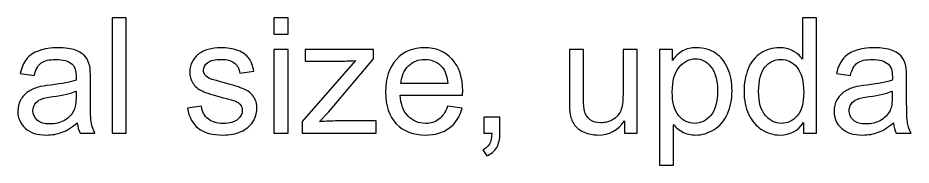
# Model space of a CAD drawing. Header units: millimetres. Extents: x -202 to 204, y -252 to 284.
# Drawn here: x -111.79 to -84.45, y 270.03 to 274.55 of the extents above; entities that cross this region are included whole.
import ezdxf

# ---------------------------------------------------------------- set-up
doc = ezdxf.new("R2010")
doc.units = ezdxf.units.MM
doc.header["$MEASUREMENT"] = 0
doc.layers.add('Layer 1', color=7, linetype='Continuous')

msp = doc.modelspace()

# ---------------------------------------------------------------- linework, layer by layer
at = {"layer": 'Layer 1', "color": 250}
for points, knots in [([(-108.9036, 271.0129), (-108.9036, 271.0129), (-108.9036, 274.5483), (-108.9036, 274.5483), (-108.9036, 274.5483), (-108.9036, 274.5483), (-108.4698, 274.5483), (-108.4698, 274.5483), (-108.4698, 274.5483), (-108.4698, 274.5483), (-108.4698, 271.0129), (-108.4698, 271.0129), (-108.4698, 271.0129), (-108.4698, 271.0129), (-108.9036, 271.0129), (-108.9036, 271.0129)], [0, 0, 0, 0, 0.2, 0.2, 0.2, 0.2, 0.4, 0.4, 0.4, 0.4, 0.6, 0.6, 0.6, 0.6, 1, 1, 1, 1]), ([(-103.9533, 274.0486), (-103.9533, 274.0486), (-103.9533, 274.5483), (-103.9533, 274.5483), (-103.9533, 274.5483), (-103.9533, 274.5483), (-103.5187, 274.5483), (-103.5187, 274.5483), (-103.5187, 274.5483), (-103.5187, 274.5483), (-103.5187, 274.0486), (-103.5187, 274.0486), (-103.5187, 274.0486), (-103.5187, 274.0486), (-103.9533, 274.0486), (-103.9533, 274.0486)], [0, 0, 0, 0, 0.2, 0.2, 0.2, 0.2, 0.4, 0.4, 0.4, 0.4, 0.6, 0.6, 0.6, 0.6, 1, 1, 1, 1]), ([(-87.7425, 271.0129), (-87.7425, 271.0129), (-87.7425, 271.3364), (-87.7425, 271.3364), (-87.7425, 271.3364), (-87.9046, 271.082), (-88.1433, 270.9553), (-88.4586, 270.9553), (-88.4586, 270.9553), (-88.6627, 270.9553), (-88.8504, 271.0113), (-89.0216, 271.124), (-89.0216, 271.124), (-89.1928, 271.236), (-89.3253, 271.3932), (-89.42, 271.5957), (-89.42, 271.5957), (-89.5138, 271.7973), (-89.5608, 272.0286), (-89.5608, 272.2912), (-89.5608, 272.2912), (-89.5608, 272.5464), (-89.518, 272.7785), (-89.4332, 272.9868), (-89.4332, 272.9868), (-89.3476, 273.195), (-89.22, 273.3547), (-89.0496, 273.465), (-89.0496, 273.465), (-88.8792, 273.5761), (-88.6882, 273.6321), (-88.4775, 273.6321), (-88.4775, 273.6321), (-88.3236, 273.6321), (-88.1861, 273.5992), (-88.0659, 273.5342), (-88.0659, 273.5342), (-87.9449, 273.4691), (-87.847, 273.3843), (-87.7713, 273.2798), (-87.7713, 273.2798), (-87.7713, 273.2798), (-87.7713, 274.5483), (-87.7713, 274.5483), (-87.7713, 274.5483), (-87.7713, 274.5483), (-87.3399, 274.5483), (-87.3399, 274.5483), (-87.3399, 274.5483), (-87.3399, 274.5483), (-87.3399, 271.0129), (-87.3399, 271.0129), (-87.3399, 271.0129), (-87.3399, 271.0129), (-87.7425, 271.0129), (-87.7425, 271.0129)], [0, 0, 0, 0, 0.0666667, 0.0666667, 0.0666667, 0.0666667, 0.1333333, 0.1333333, 0.1333333, 0.1333333, 0.2, 0.2, 0.2, 0.2, 0.2666667, 0.2666667, 0.2666667, 0.2666667, 0.3333333, 0.3333333, 0.3333333, 0.3333333, 0.4, 0.4, 0.4, 0.4, 0.4666667, 0.4666667, 0.4666667, 0.4666667, 0.5333333, 0.5333333, 0.5333333, 0.5333333, 0.6, 0.6, 0.6, 0.6, 0.6666667, 0.6666667, 0.6666667, 0.6666667, 0.7333333, 0.7333333, 0.7333333, 0.7333333, 0.8, 0.8, 0.8, 0.8, 0.8666667, 0.8666667, 0.8666667, 0.8666667, 1, 1, 1, 1]), ([(-109.9696, 271.329), (-110.1309, 271.1923), (-110.2857, 271.096), (-110.4338, 271.0392), (-110.4338, 271.0392), (-110.5828, 270.9833), (-110.7425, 270.9553), (-110.9129, 270.9553), (-110.9129, 270.9553), (-111.1944, 270.9553), (-111.4101, 271.0236), (-111.5615, 271.1611), (-111.5615, 271.1611), (-111.7122, 271.2985), (-111.7879, 271.4747), (-111.7879, 271.6879), (-111.7879, 271.6879), (-111.7879, 271.8138), (-111.7599, 271.9282), (-111.7023, 272.0319), (-111.7023, 272.0319), (-111.6455, 272.1357), (-111.5706, 272.2188), (-111.4784, 272.2813), (-111.4784, 272.2813), (-111.3854, 272.3439), (-111.2817, 272.3916), (-111.1656, 272.4238), (-111.1656, 272.4238), (-111.0808, 272.446), (-110.9524, 272.4682), (-110.7804, 272.4888), (-110.7804, 272.4888), (-110.4297, 272.5308), (-110.1712, 272.5801), (-110.0058, 272.6386), (-110.0058, 272.6386), (-110.0042, 272.6979), (-110.0033, 272.7357), (-110.0033, 272.7514), (-110.0033, 272.7514), (-110.0033, 272.9283), (-110.0445, 273.0534), (-110.1268, 273.1251), (-110.1268, 273.1251), (-110.2371, 273.2238), (-110.4025, 273.2724), (-110.6207, 273.2724), (-110.6207, 273.2724), (-110.8248, 273.2724), (-110.9754, 273.237), (-111.0734, 273.1654), (-111.0734, 273.1654), (-111.1705, 273.0938), (-111.2421, 272.967), (-111.2891, 272.7851), (-111.2891, 272.7851), (-111.2891, 272.7851), (-111.713, 272.8435), (-111.713, 272.8435), (-111.713, 272.8435), (-111.6743, 273.0246), (-111.6109, 273.172), (-111.5228, 273.2831), (-111.5228, 273.2831), (-111.4348, 273.395), (-111.3063, 273.4815), (-111.1393, 273.5416), (-111.1393, 273.5416), (-110.9722, 273.6017), (-110.7787, 273.6321), (-110.5581, 273.6321), (-110.5581, 273.6321), (-110.3392, 273.6321), (-110.1622, 273.6058), (-110.0256, 273.5547), (-110.0256, 273.5547), (-109.8889, 273.5029), (-109.7885, 273.4387), (-109.7235, 273.3605), (-109.7235, 273.3605), (-109.6593, 273.2823), (-109.6148, 273.1843), (-109.5885, 273.065), (-109.5885, 273.065), (-109.5745, 272.9909), (-109.5671, 272.8575), (-109.5671, 272.6649), (-109.5671, 272.6649), (-109.5671, 272.6649), (-109.5671, 272.0863), (-109.5671, 272.0863), (-109.5671, 272.0863), (-109.5671, 271.6821), (-109.558, 271.4269), (-109.5391, 271.3208), (-109.5391, 271.3208), (-109.521, 271.2137), (-109.4839, 271.1109), (-109.4296, 271.0129), (-109.4296, 271.0129), (-109.4296, 271.0129), (-109.8831, 271.0129), (-109.8831, 271.0129), (-109.8831, 271.0129), (-109.9276, 271.1026), (-109.9572, 271.208), (-109.9696, 271.329)], [0, 0, 0, 0, 0.0357143, 0.0357143, 0.0357143, 0.0357143, 0.0714286, 0.0714286, 0.0714286, 0.0714286, 0.1071429, 0.1071429, 0.1071429, 0.1071429, 0.1428571, 0.1428571, 0.1428571, 0.1428571, 0.1785714, 0.1785714, 0.1785714, 0.1785714, 0.2142857, 0.2142857, 0.2142857, 0.2142857, 0.25, 0.25, 0.25, 0.25, 0.2857143, 0.2857143, 0.2857143, 0.2857143, 0.3214286, 0.3214286, 0.3214286, 0.3214286, 0.3571429, 0.3571429, 0.3571429, 0.3571429, 0.3928571, 0.3928571, 0.3928571, 0.3928571, 0.4285714, 0.4285714, 0.4285714, 0.4285714, 0.4642857, 0.4642857, 0.4642857, 0.4642857, 0.5, 0.5, 0.5, 0.5, 0.5357143, 0.5357143, 0.5357143, 0.5357143, 0.5714286, 0.5714286, 0.5714286, 0.5714286, 0.6071429, 0.6071429, 0.6071429, 0.6071429, 0.6428571, 0.6428571, 0.6428571, 0.6428571, 0.6785714, 0.6785714, 0.6785714, 0.6785714, 0.7142857, 0.7142857, 0.7142857, 0.7142857, 0.75, 0.75, 0.75, 0.75, 0.7857143, 0.7857143, 0.7857143, 0.7857143, 0.8214286, 0.8214286, 0.8214286, 0.8214286, 0.8571429, 0.8571429, 0.8571429, 0.8571429, 0.8928571, 0.8928571, 0.8928571, 0.8928571, 0.9285714, 0.9285714, 0.9285714, 0.9285714, 1, 1, 1, 1]), ([(-106.598, 271.7776), (-106.598, 271.7776), (-106.1692, 271.8451), (-106.1692, 271.8451), (-106.1692, 271.8451), (-106.1453, 271.6731), (-106.0778, 271.5414), (-105.9675, 271.4492), (-105.9675, 271.4492), (-105.858, 271.3578), (-105.7041, 271.3117), (-105.5057, 271.3117), (-105.5057, 271.3117), (-105.3065, 271.3117), (-105.1584, 271.3529), (-105.0621, 271.4335), (-105.0621, 271.4335), (-104.9657, 271.515), (-104.9172, 271.6105), (-104.9172, 271.7191), (-104.9172, 271.7191), (-104.9172, 271.8179), (-104.96, 271.8945), (-105.0456, 271.9513), (-105.0456, 271.9513), (-105.1049, 271.99), (-105.253, 272.0385), (-105.4893, 272.0978), (-105.4893, 272.0978), (-105.807, 272.1785), (-106.0284, 272.2476), (-106.1511, 272.3069), (-106.1511, 272.3069), (-106.2737, 272.3653), (-106.3675, 272.4468), (-106.4309, 272.5505), (-106.4309, 272.5505), (-106.4943, 272.6542), (-106.5264, 272.7686), (-106.5264, 272.8938), (-106.5264, 272.8938), (-106.5264, 273.0082), (-106.5001, 273.1135), (-106.4474, 273.2107), (-106.4474, 273.2107), (-106.3955, 273.3086), (-106.3239, 273.3893), (-106.2342, 273.4535), (-106.2342, 273.4535), (-106.1667, 273.5029), (-106.0745, 273.5457), (-105.9584, 273.5803), (-105.9584, 273.5803), (-105.8416, 273.6148), (-105.7164, 273.6321), (-105.5831, 273.6321), (-105.5831, 273.6321), (-105.3823, 273.6321), (-105.2061, 273.6025), (-105.0538, 273.5449), (-105.0538, 273.5449), (-104.9015, 273.4872), (-104.7896, 273.409), (-104.7172, 273.3103), (-104.7172, 273.3103), (-104.6447, 273.2107), (-104.5953, 273.079), (-104.5682, 272.9135), (-104.5682, 272.9135), (-104.5682, 272.9135), (-104.9921, 272.8551), (-104.9921, 272.8551), (-104.9921, 272.8551), (-105.0118, 272.9868), (-105.0678, 273.0897), (-105.16, 273.1637), (-105.16, 273.1637), (-105.2522, 273.2378), (-105.3831, 273.2749), (-105.5518, 273.2749), (-105.5518, 273.2749), (-105.751, 273.2749), (-105.8934, 273.2419), (-105.9782, 273.1761), (-105.9782, 273.1761), (-106.0638, 273.1102), (-106.1066, 273.0329), (-106.1066, 272.9448), (-106.1066, 272.9448), (-106.1066, 272.888), (-106.0885, 272.8378), (-106.0531, 272.7925), (-106.0531, 272.7925), (-106.0177, 272.7456), (-105.9626, 272.7077), (-105.8868, 272.6765), (-105.8868, 272.6765), (-105.8432, 272.6608), (-105.7156, 272.6238), (-105.5033, 272.5662), (-105.5033, 272.5662), (-105.1962, 272.4838), (-104.9822, 272.4172), (-104.8612, 272.3645), (-104.8612, 272.3645), (-104.7394, 272.3126), (-104.6439, 272.2361), (-104.5748, 272.1365), (-104.5748, 272.1365), (-104.5056, 272.0369), (-104.471, 271.9134), (-104.471, 271.7652), (-104.471, 271.7652), (-104.471, 271.6204), (-104.5138, 271.4846), (-104.5978, 271.3561), (-104.5978, 271.3561), (-104.6826, 271.2286), (-104.8044, 271.1298), (-104.9633, 271.0598), (-104.9633, 271.0598), (-105.1221, 270.9899), (-105.3024, 270.9553), (-105.5033, 270.9553), (-105.5033, 270.9553), (-105.8366, 270.9553), (-106.0901, 271.0244), (-106.2647, 271.1627), (-106.2647, 271.1627), (-106.4392, 271.301), (-106.5503, 271.506), (-106.598, 271.7776)], [0, 0, 0, 0, 0.0294118, 0.0294118, 0.0294118, 0.0294118, 0.0588235, 0.0588235, 0.0588235, 0.0588235, 0.0882353, 0.0882353, 0.0882353, 0.0882353, 0.1176471, 0.1176471, 0.1176471, 0.1176471, 0.1470588, 0.1470588, 0.1470588, 0.1470588, 0.1764706, 0.1764706, 0.1764706, 0.1764706, 0.2058824, 0.2058824, 0.2058824, 0.2058824, 0.2352941, 0.2352941, 0.2352941, 0.2352941, 0.2647059, 0.2647059, 0.2647059, 0.2647059, 0.2941176, 0.2941176, 0.2941176, 0.2941176, 0.3235294, 0.3235294, 0.3235294, 0.3235294, 0.3529412, 0.3529412, 0.3529412, 0.3529412, 0.3823529, 0.3823529, 0.3823529, 0.3823529, 0.4117647, 0.4117647, 0.4117647, 0.4117647, 0.4411765, 0.4411765, 0.4411765, 0.4411765, 0.4705882, 0.4705882, 0.4705882, 0.4705882, 0.5, 0.5, 0.5, 0.5, 0.5294118, 0.5294118, 0.5294118, 0.5294118, 0.5588235, 0.5588235, 0.5588235, 0.5588235, 0.5882353, 0.5882353, 0.5882353, 0.5882353, 0.6176471, 0.6176471, 0.6176471, 0.6176471, 0.6470588, 0.6470588, 0.6470588, 0.6470588, 0.6764706, 0.6764706, 0.6764706, 0.6764706, 0.7058824, 0.7058824, 0.7058824, 0.7058824, 0.7352941, 0.7352941, 0.7352941, 0.7352941, 0.7647059, 0.7647059, 0.7647059, 0.7647059, 0.7941176, 0.7941176, 0.7941176, 0.7941176, 0.8235294, 0.8235294, 0.8235294, 0.8235294, 0.8529412, 0.8529412, 0.8529412, 0.8529412, 0.8823529, 0.8823529, 0.8823529, 0.8823529, 0.9117647, 0.9117647, 0.9117647, 0.9117647, 0.9411765, 0.9411765, 0.9411765, 0.9411765, 1, 1, 1, 1]), ([(-103.9533, 271.0129), (-103.9533, 271.0129), (-103.9533, 273.5737), (-103.9533, 273.5737), (-103.9533, 273.5737), (-103.9533, 273.5737), (-103.5187, 273.5737), (-103.5187, 273.5737), (-103.5187, 273.5737), (-103.5187, 273.5737), (-103.5187, 271.0129), (-103.5187, 271.0129), (-103.5187, 271.0129), (-103.5187, 271.0129), (-103.9533, 271.0129), (-103.9533, 271.0129)], [0, 0, 0, 0, 0.2, 0.2, 0.2, 0.2, 0.4, 0.4, 0.4, 0.4, 0.6, 0.6, 0.6, 0.6, 1, 1, 1, 1]), ([(-103.0874, 271.0129), (-103.0874, 271.0129), (-103.0874, 271.3652), (-103.0874, 271.3652), (-103.0874, 271.3652), (-103.0874, 271.3652), (-101.4568, 273.2362), (-101.4568, 273.2362), (-101.4568, 273.2362), (-101.642, 273.2263), (-101.805, 273.2222), (-101.9465, 273.2222), (-101.9465, 273.2222), (-101.9465, 273.2222), (-102.9911, 273.2222), (-102.9911, 273.2222), (-102.9911, 273.2222), (-102.9911, 273.2222), (-102.9911, 273.5737), (-102.9911, 273.5737), (-102.9911, 273.5737), (-102.9911, 273.5737), (-100.8979, 273.5737), (-100.8979, 273.5737), (-100.8979, 273.5737), (-100.8979, 273.5737), (-100.8979, 273.2872), (-100.8979, 273.2872), (-100.8979, 273.2872), (-100.8979, 273.2872), (-102.284, 271.6615), (-102.284, 271.6615), (-102.284, 271.6615), (-102.284, 271.6615), (-102.5515, 271.3652), (-102.5515, 271.3652), (-102.5515, 271.3652), (-102.3573, 271.3792), (-102.1745, 271.3866), (-102.0041, 271.3866), (-102.0041, 271.3866), (-102.0041, 271.3866), (-100.8205, 271.3866), (-100.8205, 271.3866), (-100.8205, 271.3866), (-100.8205, 271.3866), (-100.8205, 271.0129), (-100.8205, 271.0129), (-100.8205, 271.0129), (-100.8205, 271.0129), (-103.0874, 271.0129), (-103.0874, 271.0129)], [0, 0, 0, 0, 0.0714286, 0.0714286, 0.0714286, 0.0714286, 0.1428571, 0.1428571, 0.1428571, 0.1428571, 0.2142857, 0.2142857, 0.2142857, 0.2142857, 0.2857143, 0.2857143, 0.2857143, 0.2857143, 0.3571429, 0.3571429, 0.3571429, 0.3571429, 0.4285714, 0.4285714, 0.4285714, 0.4285714, 0.5, 0.5, 0.5, 0.5, 0.5714286, 0.5714286, 0.5714286, 0.5714286, 0.6428571, 0.6428571, 0.6428571, 0.6428571, 0.7142857, 0.7142857, 0.7142857, 0.7142857, 0.7857143, 0.7857143, 0.7857143, 0.7857143, 0.8571429, 0.8571429, 0.8571429, 0.8571429, 1, 1, 1, 1]), ([(-98.6359, 271.8377), (-98.6359, 271.8377), (-98.1873, 271.7825), (-98.1873, 271.7825), (-98.1873, 271.7825), (-98.2581, 271.52), (-98.3889, 271.3166), (-98.5799, 271.1718), (-98.5799, 271.1718), (-98.7717, 271.0277), (-99.0162, 270.9553), (-99.3133, 270.9553), (-99.3133, 270.9553), (-99.6879, 270.9553), (-99.985, 271.0705), (-100.204, 271.301), (-100.204, 271.301), (-100.4237, 271.5315), (-100.5332, 271.855), (-100.5332, 272.2715), (-100.5332, 272.2715), (-100.5332, 272.7028), (-100.4221, 273.037), (-100.2007, 273.2749), (-100.2007, 273.2749), (-99.9784, 273.5128), (-99.6911, 273.6321), (-99.3372, 273.6321), (-99.3372, 273.6321), (-98.9948, 273.6321), (-98.7149, 273.5152), (-98.4984, 273.2823), (-98.4984, 273.2823), (-98.2811, 273.0493), (-98.1725, 272.7209), (-98.1725, 272.2986), (-98.1725, 272.2986), (-98.1725, 272.2723), (-98.1733, 272.2336), (-98.1749, 272.1826), (-98.1749, 272.1826), (-98.1749, 272.1826), (-100.0846, 272.1826), (-100.0846, 272.1826), (-100.0846, 272.1826), (-100.069, 271.9011), (-99.9891, 271.6854), (-99.8459, 271.5364), (-99.8459, 271.5364), (-99.7027, 271.3866), (-99.5249, 271.3117), (-99.3109, 271.3117), (-99.3109, 271.3117), (-99.152, 271.3117), (-99.0162, 271.3537), (-98.9034, 271.4376), (-98.9034, 271.4376), (-98.7906, 271.5208), (-98.7017, 271.6541), (-98.6359, 271.8377)], [0, 0, 0, 0, 0.0625, 0.0625, 0.0625, 0.0625, 0.125, 0.125, 0.125, 0.125, 0.1875, 0.1875, 0.1875, 0.1875, 0.25, 0.25, 0.25, 0.25, 0.3125, 0.3125, 0.3125, 0.3125, 0.375, 0.375, 0.375, 0.375, 0.4375, 0.4375, 0.4375, 0.4375, 0.5, 0.5, 0.5, 0.5, 0.5625, 0.5625, 0.5625, 0.5625, 0.625, 0.625, 0.625, 0.625, 0.6875, 0.6875, 0.6875, 0.6875, 0.75, 0.75, 0.75, 0.75, 0.8125, 0.8125, 0.8125, 0.8125, 0.875, 0.875, 0.875, 0.875, 1, 1, 1, 1]), ([(-93.2188, 271.0129), (-93.2188, 271.0129), (-93.2188, 271.3891), (-93.2188, 271.3891), (-93.2188, 271.3891), (-93.4188, 271.0993), (-93.6896, 270.9553), (-94.032, 270.9553), (-94.032, 270.9553), (-94.1827, 270.9553), (-94.3242, 270.9841), (-94.4551, 271.0417), (-94.4551, 271.0417), (-94.586, 271.0993), (-94.6831, 271.1726), (-94.7465, 271.2598), (-94.7465, 271.2598), (-94.8107, 271.3479), (-94.8552, 271.4549), (-94.8807, 271.5817), (-94.8807, 271.5817), (-94.898, 271.6673), (-94.907, 271.8023), (-94.907, 271.9875), (-94.907, 271.9875), (-94.907, 271.9875), (-94.907, 273.5737), (-94.907, 273.5737), (-94.907, 273.5737), (-94.907, 273.5737), (-94.4732, 273.5737), (-94.4732, 273.5737), (-94.4732, 273.5737), (-94.4732, 273.5737), (-94.4732, 272.1538), (-94.4732, 272.1538), (-94.4732, 272.1538), (-94.4732, 271.9266), (-94.4642, 271.7743), (-94.4469, 271.6953), (-94.4469, 271.6953), (-94.4189, 271.5809), (-94.3613, 271.492), (-94.2732, 271.4261), (-94.2732, 271.4261), (-94.1843, 271.3611), (-94.0748, 271.329), (-93.9448, 271.329), (-93.9448, 271.329), (-93.8147, 271.329), (-93.6929, 271.3619), (-93.5785, 271.4286), (-93.5785, 271.4286), (-93.4641, 271.4953), (-93.3834, 271.5866), (-93.3365, 271.701), (-93.3365, 271.701), (-93.2887, 271.8163), (-93.2649, 271.9834), (-93.2649, 272.2015), (-93.2649, 272.2015), (-93.2649, 272.2015), (-93.2649, 273.5737), (-93.2649, 273.5737), (-93.2649, 273.5737), (-93.2649, 273.5737), (-92.8311, 273.5737), (-92.8311, 273.5737), (-92.8311, 273.5737), (-92.8311, 273.5737), (-92.8311, 271.0129), (-92.8311, 271.0129), (-92.8311, 271.0129), (-92.8311, 271.0129), (-93.2188, 271.0129), (-93.2188, 271.0129)], [0, 0, 0, 0, 0.05, 0.05, 0.05, 0.05, 0.1, 0.1, 0.1, 0.1, 0.15, 0.15, 0.15, 0.15, 0.2, 0.2, 0.2, 0.2, 0.25, 0.25, 0.25, 0.25, 0.3, 0.3, 0.3, 0.3, 0.35, 0.35, 0.35, 0.35, 0.4, 0.4, 0.4, 0.4, 0.45, 0.45, 0.45, 0.45, 0.5, 0.5, 0.5, 0.5, 0.55, 0.55, 0.55, 0.55, 0.6, 0.6, 0.6, 0.6, 0.65, 0.65, 0.65, 0.65, 0.7, 0.7, 0.7, 0.7, 0.75, 0.75, 0.75, 0.75, 0.8, 0.8, 0.8, 0.8, 0.85, 0.85, 0.85, 0.85, 0.9, 0.9, 0.9, 0.9, 1, 1, 1, 1]), ([(-92.1503, 270.0317), (-92.1503, 270.0317), (-92.1503, 273.5737), (-92.1503, 273.5737), (-92.1503, 273.5737), (-92.1503, 273.5737), (-91.7552, 273.5737), (-91.7552, 273.5737), (-91.7552, 273.5737), (-91.7552, 273.5737), (-91.7552, 273.2411), (-91.7552, 273.2411), (-91.7552, 273.2411), (-91.6622, 273.3712), (-91.5569, 273.4691), (-91.4392, 273.5342), (-91.4392, 273.5342), (-91.3223, 273.5992), (-91.1799, 273.6321), (-91.0128, 273.6321), (-91.0128, 273.6321), (-90.7938, 273.6321), (-90.6012, 273.5753), (-90.4341, 273.4634), (-90.4341, 273.4634), (-90.2662, 273.3506), (-90.1402, 273.1917), (-90.0555, 272.9868), (-90.0555, 272.9868), (-89.9699, 272.7818), (-89.9271, 272.5571), (-89.9271, 272.3126), (-89.9271, 272.3126), (-89.9271, 272.0509), (-89.974, 271.8146), (-90.0686, 271.6047), (-90.0686, 271.6047), (-90.1625, 271.3948), (-90.2991, 271.2343), (-90.4786, 271.1224), (-90.4786, 271.1224), (-90.658, 271.0113), (-90.8465, 270.9553), (-91.044, 270.9553), (-91.044, 270.9553), (-91.1889, 270.9553), (-91.3182, 270.9857), (-91.4334, 271.0466), (-91.4334, 271.0466), (-91.5486, 271.1076), (-91.6425, 271.1849), (-91.7165, 271.2779), (-91.7165, 271.2779), (-91.7165, 271.2779), (-91.7165, 270.0317), (-91.7165, 270.0317), (-91.7165, 270.0317), (-91.7165, 270.0317), (-92.1503, 270.0317), (-92.1503, 270.0317)], [0, 0, 0, 0, 0.0625, 0.0625, 0.0625, 0.0625, 0.125, 0.125, 0.125, 0.125, 0.1875, 0.1875, 0.1875, 0.1875, 0.25, 0.25, 0.25, 0.25, 0.3125, 0.3125, 0.3125, 0.3125, 0.375, 0.375, 0.375, 0.375, 0.4375, 0.4375, 0.4375, 0.4375, 0.5, 0.5, 0.5, 0.5, 0.5625, 0.5625, 0.5625, 0.5625, 0.625, 0.625, 0.625, 0.625, 0.6875, 0.6875, 0.6875, 0.6875, 0.75, 0.75, 0.75, 0.75, 0.8125, 0.8125, 0.8125, 0.8125, 0.875, 0.875, 0.875, 0.875, 1, 1, 1, 1]), ([(-84.9858, 271.329), (-85.1471, 271.1923), (-85.3019, 271.096), (-85.45, 271.0392), (-85.45, 271.0392), (-85.599, 270.9833), (-85.7587, 270.9553), (-85.9291, 270.9553), (-85.9291, 270.9553), (-86.2106, 270.9553), (-86.4263, 271.0236), (-86.5777, 271.1611), (-86.5777, 271.1611), (-86.7284, 271.2985), (-86.8041, 271.4747), (-86.8041, 271.6879), (-86.8041, 271.6879), (-86.8041, 271.8138), (-86.7761, 271.9282), (-86.7185, 272.0319), (-86.7185, 272.0319), (-86.6617, 272.1357), (-86.5868, 272.2188), (-86.4946, 272.2813), (-86.4946, 272.2813), (-86.4016, 272.3439), (-86.2979, 272.3916), (-86.1818, 272.4238), (-86.1818, 272.4238), (-86.097, 272.446), (-85.9686, 272.4682), (-85.7966, 272.4888), (-85.7966, 272.4888), (-85.4459, 272.5308), (-85.1874, 272.5801), (-85.022, 272.6386), (-85.022, 272.6386), (-85.0204, 272.6979), (-85.0195, 272.7357), (-85.0195, 272.7514), (-85.0195, 272.7514), (-85.0195, 272.9283), (-85.0607, 273.0534), (-85.143, 273.1251), (-85.143, 273.1251), (-85.2533, 273.2238), (-85.4187, 273.2724), (-85.6369, 273.2724), (-85.6369, 273.2724), (-85.841, 273.2724), (-85.9916, 273.237), (-86.0896, 273.1654), (-86.0896, 273.1654), (-86.1867, 273.0938), (-86.2583, 272.967), (-86.3053, 272.7851), (-86.3053, 272.7851), (-86.3053, 272.7851), (-86.7292, 272.8435), (-86.7292, 272.8435), (-86.7292, 272.8435), (-86.6905, 273.0246), (-86.6271, 273.172), (-86.539, 273.2831), (-86.539, 273.2831), (-86.451, 273.395), (-86.3225, 273.4815), (-86.1555, 273.5416), (-86.1555, 273.5416), (-85.9884, 273.6017), (-85.7949, 273.6321), (-85.5743, 273.6321), (-85.5743, 273.6321), (-85.3554, 273.6321), (-85.1784, 273.6058), (-85.0418, 273.5547), (-85.0418, 273.5547), (-84.9051, 273.5029), (-84.8047, 273.4387), (-84.7397, 273.3605), (-84.7397, 273.3605), (-84.6755, 273.2823), (-84.631, 273.1843), (-84.6047, 273.065), (-84.6047, 273.065), (-84.5907, 272.9909), (-84.5833, 272.8575), (-84.5833, 272.6649), (-84.5833, 272.6649), (-84.5833, 272.6649), (-84.5833, 272.0863), (-84.5833, 272.0863), (-84.5833, 272.0863), (-84.5833, 271.6821), (-84.5742, 271.4269), (-84.5553, 271.3208), (-84.5553, 271.3208), (-84.5372, 271.2137), (-84.5001, 271.1109), (-84.4458, 271.0129), (-84.4458, 271.0129), (-84.4458, 271.0129), (-84.8993, 271.0129), (-84.8993, 271.0129), (-84.8993, 271.0129), (-84.9438, 271.1026), (-84.9734, 271.208), (-84.9858, 271.329)], [0, 0, 0, 0, 0.0357143, 0.0357143, 0.0357143, 0.0357143, 0.0714286, 0.0714286, 0.0714286, 0.0714286, 0.1071429, 0.1071429, 0.1071429, 0.1071429, 0.1428571, 0.1428571, 0.1428571, 0.1428571, 0.1785714, 0.1785714, 0.1785714, 0.1785714, 0.2142857, 0.2142857, 0.2142857, 0.2142857, 0.25, 0.25, 0.25, 0.25, 0.2857143, 0.2857143, 0.2857143, 0.2857143, 0.3214286, 0.3214286, 0.3214286, 0.3214286, 0.3571429, 0.3571429, 0.3571429, 0.3571429, 0.3928571, 0.3928571, 0.3928571, 0.3928571, 0.4285714, 0.4285714, 0.4285714, 0.4285714, 0.4642857, 0.4642857, 0.4642857, 0.4642857, 0.5, 0.5, 0.5, 0.5, 0.5357143, 0.5357143, 0.5357143, 0.5357143, 0.5714286, 0.5714286, 0.5714286, 0.5714286, 0.6071429, 0.6071429, 0.6071429, 0.6071429, 0.6428571, 0.6428571, 0.6428571, 0.6428571, 0.6785714, 0.6785714, 0.6785714, 0.6785714, 0.7142857, 0.7142857, 0.7142857, 0.7142857, 0.75, 0.75, 0.75, 0.75, 0.7857143, 0.7857143, 0.7857143, 0.7857143, 0.8214286, 0.8214286, 0.8214286, 0.8214286, 0.8571429, 0.8571429, 0.8571429, 0.8571429, 0.8928571, 0.8928571, 0.8928571, 0.8928571, 0.9285714, 0.9285714, 0.9285714, 0.9285714, 1, 1, 1, 1]), ([(-100.0607, 272.5398), (-100.0607, 272.5398), (-98.6309, 272.5398), (-98.6309, 272.5398), (-98.6309, 272.5398), (-98.6499, 272.7547), (-98.705, 272.9168), (-98.7948, 273.0238), (-98.7948, 273.0238), (-98.933, 273.1909), (-99.1125, 273.2749), (-99.3323, 273.2749), (-99.3323, 273.2749), (-99.5315, 273.2749), (-99.6994, 273.2082), (-99.8352, 273.0748), (-99.8352, 273.0748), (-99.971, 272.9415), (-100.0459, 272.7629), (-100.0607, 272.5398)], [0, 0, 0, 0, 0.1666667, 0.1666667, 0.1666667, 0.1666667, 0.3333333, 0.3333333, 0.3333333, 0.3333333, 0.5, 0.5, 0.5, 0.5, 0.6666667, 0.6666667, 0.6666667, 0.6666667, 1, 1, 1, 1]), ([(-91.7577, 272.2789), (-91.7577, 271.9496), (-91.691, 271.706), (-91.5577, 271.5479), (-91.5577, 271.5479), (-91.4243, 271.3907), (-91.2622, 271.3117), (-91.0729, 271.3117), (-91.0729, 271.3117), (-90.8802, 271.3117), (-90.7148, 271.3932), (-90.5773, 271.557), (-90.5773, 271.557), (-90.4399, 271.72), (-90.3707, 271.9727), (-90.3707, 272.3151), (-90.3707, 272.3151), (-90.3707, 272.6419), (-90.4382, 272.8855), (-90.5724, 273.0485), (-90.5724, 273.0485), (-90.7066, 273.2107), (-90.8671, 273.2922), (-91.0531, 273.2922), (-91.0531, 273.2922), (-91.2383, 273.2922), (-91.4021, 273.2057), (-91.5445, 273.0329), (-91.5445, 273.0329), (-91.6869, 272.86), (-91.7577, 272.6081), (-91.7577, 272.2789)], [0, 0, 0, 0, 0.1111111, 0.1111111, 0.1111111, 0.1111111, 0.2222222, 0.2222222, 0.2222222, 0.2222222, 0.3333333, 0.3333333, 0.3333333, 0.3333333, 0.4444444, 0.4444444, 0.4444444, 0.4444444, 0.5555556, 0.5555556, 0.5555556, 0.5555556, 0.6666667, 0.6666667, 0.6666667, 0.6666667, 0.7777778, 0.7777778, 0.7777778, 0.7777778, 1, 1, 1, 1]), ([(-89.1146, 272.2912), (-89.1146, 271.9628), (-89.0455, 271.7175), (-88.9072, 271.5553), (-88.9072, 271.5553), (-88.7689, 271.3932), (-88.6059, 271.3117), (-88.4174, 271.3117), (-88.4174, 271.3117), (-88.2281, 271.3117), (-88.0668, 271.3899), (-87.9342, 271.5446), (-87.9342, 271.5446), (-87.8017, 271.6994), (-87.735, 271.9365), (-87.735, 272.255), (-87.735, 272.255), (-87.735, 272.6057), (-87.8025, 272.8625), (-87.9375, 273.0263), (-87.9375, 273.0263), (-88.0725, 273.1909), (-88.2388, 273.2724), (-88.4372, 273.2724), (-88.4372, 273.2724), (-88.6298, 273.2724), (-88.7911, 273.1934), (-88.9204, 273.0362), (-88.9204, 273.0362), (-89.0496, 272.8789), (-89.1146, 272.6304), (-89.1146, 272.2912)], [0, 0, 0, 0, 0.1111111, 0.1111111, 0.1111111, 0.1111111, 0.2222222, 0.2222222, 0.2222222, 0.2222222, 0.3333333, 0.3333333, 0.3333333, 0.3333333, 0.4444444, 0.4444444, 0.4444444, 0.4444444, 0.5555556, 0.5555556, 0.5555556, 0.5555556, 0.6666667, 0.6666667, 0.6666667, 0.6666667, 0.7777778, 0.7777778, 0.7777778, 0.7777778, 1, 1, 1, 1]), ([(-110.0058, 272.2986), (-110.1638, 272.2336), (-110.4001, 272.1793), (-110.7145, 272.134), (-110.7145, 272.134), (-110.8931, 272.1085), (-111.0199, 272.0797), (-111.0932, 272.0476), (-111.0932, 272.0476), (-111.1672, 272.0155), (-111.2249, 271.9686), (-111.2644, 271.906), (-111.2644, 271.906), (-111.3047, 271.8443), (-111.3253, 271.7759), (-111.3253, 271.7002), (-111.3253, 271.7002), (-111.3253, 271.5842), (-111.2808, 271.4878), (-111.1936, 271.4105), (-111.1936, 271.4105), (-111.1063, 271.3339), (-110.9779, 271.2952), (-110.8092, 271.2952), (-110.8092, 271.2952), (-110.6421, 271.2952), (-110.4931, 271.3315), (-110.363, 271.4047), (-110.363, 271.4047), (-110.233, 271.478), (-110.1367, 271.5784), (-110.0758, 271.7052), (-110.0758, 271.7052), (-110.0288, 271.8031), (-110.0058, 271.948), (-110.0058, 272.1389), (-110.0058, 272.1389), (-110.0058, 272.1389), (-110.0058, 272.2986), (-110.0058, 272.2986)], [0, 0, 0, 0, 0.0909091, 0.0909091, 0.0909091, 0.0909091, 0.1818182, 0.1818182, 0.1818182, 0.1818182, 0.2727273, 0.2727273, 0.2727273, 0.2727273, 0.3636364, 0.3636364, 0.3636364, 0.3636364, 0.4545455, 0.4545455, 0.4545455, 0.4545455, 0.5454545, 0.5454545, 0.5454545, 0.5454545, 0.6363636, 0.6363636, 0.6363636, 0.6363636, 0.7272727, 0.7272727, 0.7272727, 0.7272727, 0.8181818, 0.8181818, 0.8181818, 0.8181818, 1, 1, 1, 1]), ([(-85.022, 272.2986), (-85.18, 272.2336), (-85.4163, 272.1793), (-85.7307, 272.134), (-85.7307, 272.134), (-85.9093, 272.1085), (-86.0361, 272.0797), (-86.1094, 272.0476), (-86.1094, 272.0476), (-86.1834, 272.0155), (-86.2411, 271.9686), (-86.2806, 271.906), (-86.2806, 271.906), (-86.3209, 271.8443), (-86.3415, 271.7759), (-86.3415, 271.7002), (-86.3415, 271.7002), (-86.3415, 271.5842), (-86.297, 271.4878), (-86.2098, 271.4105), (-86.2098, 271.4105), (-86.1225, 271.3339), (-85.9941, 271.2952), (-85.8254, 271.2952), (-85.8254, 271.2952), (-85.6583, 271.2952), (-85.5093, 271.3315), (-85.3792, 271.4047), (-85.3792, 271.4047), (-85.2492, 271.478), (-85.1529, 271.5784), (-85.092, 271.7052), (-85.092, 271.7052), (-85.045, 271.8031), (-85.022, 271.948), (-85.022, 272.1389), (-85.022, 272.1389), (-85.022, 272.1389), (-85.022, 272.2986), (-85.022, 272.2986)], [0, 0, 0, 0, 0.0909091, 0.0909091, 0.0909091, 0.0909091, 0.1818182, 0.1818182, 0.1818182, 0.1818182, 0.2727273, 0.2727273, 0.2727273, 0.2727273, 0.3636364, 0.3636364, 0.3636364, 0.3636364, 0.4545455, 0.4545455, 0.4545455, 0.4545455, 0.5454545, 0.5454545, 0.5454545, 0.5454545, 0.6363636, 0.6363636, 0.6363636, 0.6363636, 0.7272727, 0.7272727, 0.7272727, 0.7272727, 0.8181818, 0.8181818, 0.8181818, 0.8181818, 1, 1, 1, 1]), ([(-97.5288, 271.0129), (-97.5288, 271.0129), (-97.5288, 271.5076), (-97.5288, 271.5076), (-97.5288, 271.5076), (-97.5288, 271.5076), (-97.0341, 271.5076), (-97.0341, 271.5076), (-97.0341, 271.5076), (-97.0341, 271.5076), (-97.0341, 271.0129), (-97.0341, 271.0129), (-97.0341, 271.0129), (-97.0341, 270.831), (-97.0662, 270.6845), (-97.1304, 270.5725), (-97.1304, 270.5725), (-97.1954, 270.4614), (-97.2975, 270.375), (-97.4366, 270.3132), (-97.4366, 270.3132), (-97.4366, 270.3132), (-97.5576, 270.4993), (-97.5576, 270.4993), (-97.5576, 270.4993), (-97.4662, 270.5396), (-97.3987, 270.5989), (-97.3551, 270.6762), (-97.3551, 270.6762), (-97.3115, 270.7544), (-97.2876, 270.8664), (-97.2827, 271.0129), (-97.2827, 271.0129), (-97.2827, 271.0129), (-97.5288, 271.0129), (-97.5288, 271.0129)], [0, 0, 0, 0, 0.1, 0.1, 0.1, 0.1, 0.2, 0.2, 0.2, 0.2, 0.3, 0.3, 0.3, 0.3, 0.4, 0.4, 0.4, 0.4, 0.5, 0.5, 0.5, 0.5, 0.6, 0.6, 0.6, 0.6, 0.7, 0.7, 0.7, 0.7, 0.8, 0.8, 0.8, 0.8, 1, 1, 1, 1])]:
    msp.add_open_spline(points, degree=3, knots=knots, dxfattribs=at)

doc.saveas('drawing.dxf')
